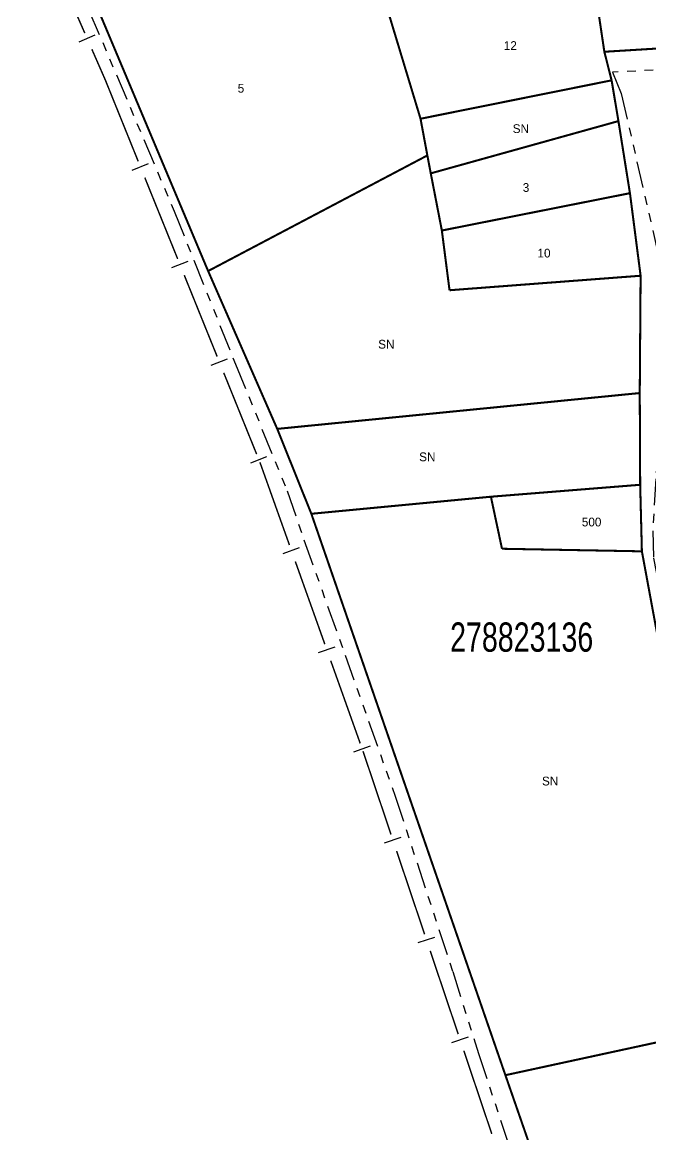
# Model space of a CAD drawing. Extents: x 205807 to 207855, y 4874692 to 4876446.
# Drawn here: x 205903.7 to 206011.1, y 4875385.5 to 4875575.6 of the extents above; entities that cross this region are included whole.
import ezdxf
from ezdxf.enums import TextEntityAlignment as Align

# ---------------------------------------------------------------- set-up
doc = ezdxf.new("R2010")
doc.units = 0
doc.header["$LTSCALE"] = 1.5
doc.header["$MEASUREMENT"] = 0
doc.linetypes.add('TRACO_25', pattern=[8, 3, -1, 1, -1, 1, -1])
for name, color, linetype in [('CD_MALHA_LOTES', 7, 'CONTINUOUS'), ('CD_TXT_QUADRA', 7, 'CONTINUOUS'), ('LM-LIM-SETORES-BAIRROS', 250, 'CONTINUOUS'), ('RU-QUADRA', 210, 'CONTINUOUS'), ('SV-RUA-NAO-PAV', 7, 'CONTINUOUS'), ('Th_NmrPort', 1, 'CONTINUOUS')]:
    doc.layers.add(name, color=color, linetype=linetype)
doc.styles.add('ARIAL', font='ARIAL.SHX')

msp = doc.modelspace()

# ---------------------------------------------------------------- linework, layer by layer
at = {"layer": 'CD_MALHA_LOTES', "linetype": 'Continuous', "const_width": 0.35, "flags": 128}
for points in [[(205935.438691, 4875533.063585), (205912.873381, 4875586.688094)], [(205971.747331, 4875559.092069), (205965.039711, 4875581.256379)], [(206003.171075, 4875570.538769), (206001.931623, 4875578.850385)], [(206026.392565, 4875571.960493), (206003.171075, 4875570.538769)], [(206003.171075, 4875570.538769), (206004.410526, 4875565.653871)], [(205971.747331, 4875559.092069), (206004.410526, 4875565.653871)], [(206004.410526, 4875565.653871), (206005.577069, 4875558.69107)], [(205972.913874, 4875552.821902), (205971.747331, 4875559.092069)], [(205973.497145, 4875549.759727), (206005.577069, 4875558.69107)], [(206005.577069, 4875558.69107), (206007.54561, 4875546.369463)], [(205935.438691, 4875533.063585), (205972.913874, 4875552.821902)], [(205973.497145, 4875549.759727), (205972.913874, 4875552.821902)], [(205975.392777, 4875539.989932), (205973.497145, 4875549.759727)], [(205975.392777, 4875539.989932), (206007.54561, 4875546.369463)], [(206007.54561, 4875546.369463), (206009.368333, 4875532.261587)], [(205976.705138, 4875529.782684), (205975.392777, 4875539.989932)], [(205947.249935, 4875506.087286), (205935.438691, 4875533.063585)], [(206009.368333, 4875532.261587), (205976.705138, 4875529.782684)], [(206009.368333, 4875532.261587), (206009.222515, 4875512.211635)], [(205947.249935, 4875506.087286), (206009.222515, 4875512.211635)], [(206009.222515, 4875512.211635), (206009.295424, 4875496.536218)], [(205953.082649, 4875491.578412), (205947.249935, 4875506.087286)], [(205983.777303, 4875494.494768), (206009.295424, 4875496.536218)], [(206009.295424, 4875496.536218), (206009.587059, 4875485.162427)], [(205953.082649, 4875491.578412), (205983.777303, 4875494.494768)], [(205985.672934, 4875485.59988), (205983.777303, 4875494.494768)], [(205986.256206, 4875395.630277), (205953.082649, 4875491.578412)], [(206009.587059, 4875485.162427), (205985.672934, 4875485.59988)], [(206009.587059, 4875485.162427), (206024.606296, 4875403.941893)], [(205986.256206, 4875395.630277), (206024.606296, 4875403.941893)], [(206013.961594, 4875315.867922), (205986.256206, 4875395.630277)]]:
    msp.add_lwpolyline(points, dxfattribs=at)
at = {"layer": 'LM-LIM-SETORES-BAIRROS', "const_width": 0.25}
for points in [[(205908.334902, 4875587.467015), (205914.354048, 4875573.72766)], [(205915.557877, 4875570.979788), (205917.564259, 4875566.400003)], [(205917.564259, 4875566.400003), (205917.860814, 4875565.723085)], [(205917.860814, 4875565.723085), (205923.485509, 4875551.817589)], [(205924.610448, 4875549.03649), (205930.235143, 4875535.130995)], [(205931.360082, 4875532.349896), (205936.984777, 4875518.4444)], [(205938.109716, 4875515.663301), (205943.73441, 4875501.757805)], [(205944.29528, 4875500.371211), (205949.336999, 4875486.243895)], [(205950.345343, 4875483.418431), (205955.387062, 4875469.291115)], [(205956.395405, 4875466.465651), (205961.437124, 4875452.338335)], [(205961.918257, 4875450.990161), (205966.703262, 4875436.773842)], [(205967.660263, 4875433.930578), (205972.445268, 4875419.714259)], [(205973.402269, 4875416.870995), (205978.187274, 4875402.654676)], [(205979.144275, 4875399.811412), (205983.92928, 4875385.595093)]]:
    msp.add_lwpolyline(points, dxfattribs=at)
at = {"layer": 'LM-LIM-SETORES-BAIRROS'}
for points in [[(205913.381389, 4875572.209788), (205916.12926, 4875573.413617)], [(205922.469939, 4875550.328087), (205925.251038, 4875551.453026)], [(205929.219573, 4875533.641492), (205932.000672, 4875534.766431)], [(205935.969207, 4875516.954897), (205938.750306, 4875518.079836)], [(205942.71884, 4875500.268303), (205945.49994, 4875501.393242)], [(205948.260382, 4875484.797902), (205951.085845, 4875485.806245)], [(205954.310445, 4875467.845122), (205957.135908, 4875468.853466)], [(205960.360507, 4875450.892342), (205963.18597, 4875451.900686)], [(205965.60063, 4875435.347587), (205968.443894, 4875436.304588)], [(205971.342636, 4875418.288004), (205974.1859, 4875419.245005)], [(205977.084642, 4875401.228421), (205979.927906, 4875402.185422)]]:
    msp.add_lwpolyline(points, dxfattribs=at)
at = {"layer": 'RU-QUADRA', "linetype": 'Continuous', "const_width": 0.18, "flags": 128}
msp.add_lwpolyline([(206138.234843, 4875578.084842), (206026.392565, 4875571.960493), (206003.171075, 4875570.538769), (206004.410526, 4875565.653871), (206005.577069, 4875558.69107), (206007.54561, 4875546.369463), (206009.368333, 4875532.261587), (206009.222515, 4875512.211635), (206009.295424, 4875496.536218), (206009.587059, 4875485.162427), (206024.606296, 4875403.941893), (206038.45899, 4875322.575542), (206045.020793, 4875282.402729), (206029.126649, 4875276.861651), (206013.961594, 4875315.867922), (205986.256206, 4875395.630277), (205953.082649, 4875491.578412), (205947.249935, 4875506.087286), (205935.438691, 4875533.063585), (205912.873381, 4875586.688094)], dxfattribs=at)
at = {"layer": 'SV-RUA-NAO-PAV', "linetype": 'TRACO_25'}
for points in [[(205903.662365, 4875603.919035, 6.757454), (205906.923947, 4875596.198732, 6.757454), (205915.072431, 4875577.62019, 6.757454), (205929.635967, 4875543.278447, 5.908156), (205932.999095, 4875534.922137, 5.908156), (205940.104284, 4875517.167662, 5.114006), (205948.970516, 4875495.490948, 4.418101), (205951.812632, 4875487.103925, 4.418101), (205958.865096, 4875467.418803, 5.30231), (205967.408495, 4875443.332496, 6.530377), (205977.24536, 4875413.346763, 7.74207), (205981.645541, 4875399.331372, 8.36429), (205993.865403, 4875362.482404, 9.01926), (205999.246265, 4875345.71435, 9.01926), (206003.320507, 4875333.817565, 9.657855), (206018.618788, 4875291.951539, 10.18183), (206024.302671, 4875276.077245, 10.443818), (206026.622451, 4875272.118108, 10.492941), (206030.475477, 4875270.955583, 10.60756)], [(206160.674168, 4875603.91399, 6.384194), (206162.088557, 4875573.567367, 6.384194), (206123.705737, 4875572.814468, 6.757454), (206086.624621, 4875571.086377, 7.169595), (206053.489216, 4875569.502891, 7.418435), (206004.586163, 4875567.052325, 7.503974), (206006.057002, 4875563.404604, 7.239582), (206013.049361, 4875533.049004, 7.013417), (206014.271746, 4875527.01007, 6.874236), (206011.968961, 4875497.538848, 6.456693), (206011.432131, 4875488.649863, 6.563125), (206011.567818, 4875483.990598, 6.702306), (206012.91937, 4875477.225881, 7.005229)]]:
    msp.add_polyline3d(points, dxfattribs=at)

# ---------------------------------------------------------------- texts
at = {"layer": 'CD_TXT_QUADRA', "style": 'ARIAL', "width": 0.7}
msp.add_text('278823136', height=5, dxfattribs=at).set_placement((205976.799168, 4875468.005906))
at = {"layer": 'Th_NmrPort', "color": 1}
for s, p in [('12', (205985.987234, 4875571.59395)), ('5', (205940.492069, 4875564.303058)), ('SN', (205987.505522, 4875557.397537)), ('3', (205989.222866, 4875547.338812)), ('10', (205991.739963, 4875536.12884)), ('SN', (205964.512861, 4875520.557708)), ('SN', (205971.512117, 4875501.309754)), ('500', (205999.31919, 4875490.170553)), ('SN', (205992.509885, 4875445.898977))]:
    msp.add_text(s, height=1.5, dxfattribs=at).set_placement(p, align=Align.MIDDLE_LEFT)

doc.saveas('drawing.dxf')
